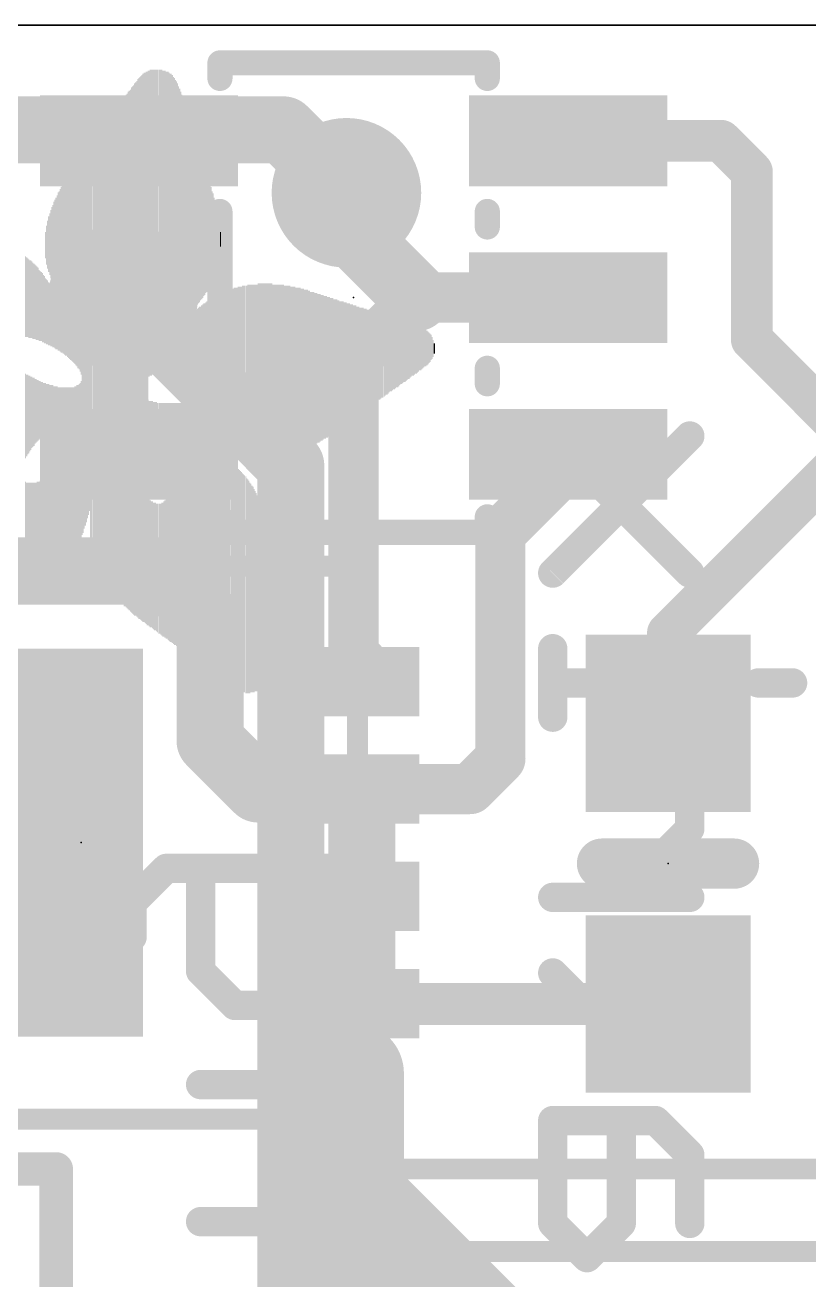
# Model space of a CAD drawing. Extents: x -3.2 to 50.9, y 0 to 22.9.
# Drawn here: x 10.84 to 15.59, y 15.26 to 22.86 of the extents above; entities that cross this region are included whole.
import ezdxf

# ---------------------------------------------------------------- set-up
doc = ezdxf.new("R2010")
doc.units = 0
for name, color, linetype in [('1', 12, 'CONTINUOUS'), ('16', 5, 'CONTINUOUS'), ('18', 110, 'CONTINUOUS'), ('20', 4, 'CONTINUOUS'), ('21', 40, 'CONTINUOUS'), ('22', 6, 'CONTINUOUS'), ('23', 53, 'CONTINUOUS')]:
    doc.layers.add(name, color=color, linetype=linetype)

# ---------------------------------------------------------------- blocks, each defined once
blk = doc.blocks.new('RECT')
blk.add_solid([(-0.5, -0.5), (0.5, -0.5), (-0.5, 0.5), (0.5, 0.5)])
blk = doc.blocks.new('ROUNDV')
at = {"const_width": 0.5}
blk.add_lwpolyline([(0, -0.25, 1), (0, 0.25, 1), (0, -0.25)], format="xyb", dxfattribs=at)

msp = doc.modelspace()

# ---------------------------------------------------------------- linework, layer by layer
at = {"layer": '1'}
for points, const_width in [([(15.052, 22.159), (14.127, 22.159)], 0.254), ([(15.24, 21.971), (15.052, 22.159)], 0.254), ([(12.7834, 21.6336), (12.7834, 21.844)], 0.4064), ([(15.24, 20.955), (15.24, 21.971)], 0.254), ([(13.208, 21.209), (12.7834, 21.6336)], 0.4064), ([(11.43, 20.356), (11.43, 21.209)], 0.3048), ([(13.208, 21.209), (12.827, 20.828)], 0.3048), ([(14.127, 21.209), (13.208, 21.209)], 0.3048), ([(15.875, 20.32), (15.24, 20.955)], 0.254), ([(12.827, 19.05), (12.827, 20.828)], 0.3048), ([(11.527, 20.259), (11.43, 20.356)], 0.3048), ([(14.127, 20.192), (14.127, 20.259)], 0.3048), ([(14.732, 19.177), (15.875, 20.32)], 0.254), ([(13.716, 19.781), (14.127, 20.192)], 0.3048), ([(13.716, 18.415), (13.716, 19.781)], 0.3048), ([(9.0517, 19.5526), (11.6551, 19.5526)], 0.4064), ([(11.6551, 19.5526), (11.9574, 19.2503)], 0.4064), ([(11.9574, 19.2503), (11.9574, 18.5226)], 0.4064), ([(14.732, 18.63), (14.732, 19.177)], 0.254), ([(12.876, 19.001), (12.827, 19.05)], 0.3048), ([(12.876, 18.882), (12.876, 19.001)], 0.3048), ([(12.741, 18.882), (12.876, 18.882)], 0.3048), ([(11.9574, 18.5226), (12.248, 18.232)], 0.4064), ([(13.533, 18.232), (13.716, 18.415)], 0.3048), ([(12.248, 18.232), (12.876, 18.232)], 0.4064), ([(12.876, 18.232), (12.876, 17.582)], 0.4064), ([(12.876, 18.232), (13.533, 18.232)], 0.3048), ([(12.876, 16.932), (12.876, 17.582)], 0.4064), ([(12.827, 16.883), (12.876, 16.932)], 0.4064), ([(12.876, 16.932), (12.999, 16.932)], 0.4064), ([(12.999, 16.932), (13.001, 16.93)], 0.4064), ([(12.827, 16.51), (12.827, 16.883)], 0.4064), ([(13.001, 16.93), (14.732, 16.93)], 0.254), ([(12.827, 15.621), (12.827, 16.51)], 0.6096), ([(12.827, 15.621), (13.97, 14.478)], 0.8128)]:
    msp.add_lwpolyline(points, dxfattribs=dict(at, const_width=const_width))
for points, const_width in [([(14.127, 22.2225, 1), (14.127, 22.0955)], 0.127), ([(15.0969, 22.2039, 1), (15.0071, 22.1141)], 0.127), ([(15.052, 22.0955, 1), (15.052, 22.2225)], 0.127), ([(12.885, 21.844, 1), (12.6818, 21.844)], 0.2032), ([(15.3035, 21.971, 1), (15.1765, 21.971)], 0.127), ([(15.1951, 21.9261, 1), (15.2849, 22.0159)], 0.127), ([(12.8552, 21.7054, 1), (12.7116, 21.5618)], 0.2032), ([(12.6818, 21.6336, 1), (12.885, 21.6336)], 0.2032), ([(13.1362, 21.1372, 1), (13.2798, 21.2808)], 0.2032), ([(11.5062, 21.209, 1), (11.3538, 21.209)], 0.1524), ([(13.208, 21.2852, 1), (13.208, 21.1328)], 0.1524), ([(13.2619, 21.1551, 1), (13.1541, 21.2629)], 0.1524), ([(14.127, 21.1328, 1), (14.127, 21.2852)], 0.1524), ([(15.2849, 20.9999, 1), (15.1951, 20.9101)], 0.127), ([(15.1765, 20.955, 1), (15.3035, 20.955)], 0.127), ([(12.9032, 20.828, 1), (12.7508, 20.828)], 0.1524), ([(12.7731, 20.8819, 1), (12.8809, 20.7741)], 0.1524), ([(11.4839, 20.4099, 1), (11.3761, 20.3021)], 0.1524), ([(11.3538, 20.356, 1), (11.5062, 20.356)], 0.1524), ([(11.4731, 20.2051, 1), (11.5809, 20.3129)], 0.1524), ([(14.2032, 20.259, 1), (14.0508, 20.259)], 0.1524), ([(14.1809, 20.1381, 1), (14.0731, 20.2459)], 0.1524), ([(14.0508, 20.192, 1), (14.2032, 20.192)], 0.1524), ([(13.7922, 19.781, 1), (13.6398, 19.781)], 0.1524), ([(13.6621, 19.8349, 1), (13.7699, 19.7271)], 0.1524), ([(11.727, 19.6244, 1), (11.5833, 19.4808)], 0.2032), ([(11.6551, 19.451, 1), (11.6551, 19.6542)], 0.2032), ([(12.059, 19.2503, 1), (11.8558, 19.2503)], 0.2032), ([(11.8856, 19.1785, 1), (12.0292, 19.3222)], 0.2032), ([(14.7955, 19.177, 1), (14.6685, 19.177)], 0.127), ([(14.6871, 19.2219, 1), (14.7769, 19.1321)], 0.127), ([(12.8809, 19.1039, 1), (12.7731, 18.9961)], 0.1524), ([(12.7508, 19.05, 1), (12.9032, 19.05)], 0.1524), ([(12.9522, 19.001, 1), (12.7998, 19.001)], 0.1524), ([(12.8221, 18.9471, 1), (12.9299, 19.0549)], 0.1524), ([(12.741, 18.9582, 1), (12.741, 18.8058)], 0.1524), ([(12.876, 18.8058, 1), (12.876, 18.9582)], 0.1524), ([(12.7998, 18.882, 1), (12.9522, 18.882)], 0.1524), ([(12.0292, 18.5944, 1), (11.8856, 18.4508)], 0.2032), ([(14.6685, 18.63, 1), (14.7955, 18.63)], 0.127), ([(11.8558, 18.5226, 1), (12.059, 18.5226)], 0.2032), ([(13.7699, 18.3611, 1), (13.6621, 18.4689)], 0.1524), ([(13.6398, 18.415, 1), (13.7922, 18.415)], 0.1524), ([(12.248, 18.3336, 1), (12.248, 18.1304)], 0.2032), ([(12.1762, 18.1602, 1), (12.3198, 18.3038)], 0.2032), ([(12.9776, 18.232, 1), (12.7744, 18.232)], 0.2032), ([(12.876, 18.1304, 1), (12.876, 18.3336)], 0.2032), ([(12.876, 18.3082, 1), (12.876, 18.1558)], 0.1524), ([(13.4791, 18.2859, 1), (13.5869, 18.1781)], 0.1524), ([(13.533, 18.1558, 1), (13.533, 18.3082)], 0.1524), ([(12.9776, 17.582, 1), (12.7744, 17.582)], 0.2032), ([(12.7744, 17.582, 1), (12.9776, 17.582)], 0.2032), ([(12.876, 17.0336, 1), (12.876, 16.8304)], 0.2032), ([(12.9478, 16.8602, 1), (12.8042, 17.0038)], 0.2032), ([(13.0708, 17.0038, 1), (12.9272, 16.8602)], 0.2032), ([(12.999, 16.8304, 1), (12.999, 17.0336)], 0.2032), ([(12.9286, 16.883, 1), (12.7254, 16.883)], 0.2032), ([(12.7552, 16.9548, 1), (12.8988, 16.8112)], 0.2032), ([(12.7744, 16.932, 1), (12.9776, 16.932)], 0.2032), ([(12.9292, 16.8582, 1), (13.0728, 17.0018)], 0.2032), ([(13.001, 16.9935, 1), (13.001, 16.8665)], 0.127), ([(14.732, 16.8665, 1), (14.732, 16.9935)], 0.127), ([(12.9794, 16.51, 1), (12.6746, 16.51)], 0.3048), ([(12.7254, 16.51, 1), (12.9286, 16.51)], 0.2032), ([(12.9707, 15.7647, 1), (12.6833, 15.4773)], 0.4064), ([(12.6746, 15.621, 1), (12.9794, 15.621)], 0.3048)]:
    msp.add_lwpolyline(points, format="xyb", dxfattribs=dict(at, const_width=const_width))
at = {"layer": '16', "const_width": 0.4064}
for points in [[(12.4024, 22.225), (8.128, 22.225)], [(12.7834, 21.844), (12.4024, 22.225)], [(12.446, 20.193), (11.43, 21.209)], [(12.446, 7.366), (12.446, 20.193)]]:
    msp.add_lwpolyline(points, dxfattribs=at)
at = {"layer": '16', "const_width": 0.2032}
for points in [[(12.4742, 22.2968, 1), (12.3306, 22.1532)], [(12.4024, 22.1234, 1), (12.4024, 22.3266)], [(12.7116, 21.7722, 1), (12.8552, 21.9158)], [(11.5018, 21.2808, 1), (11.3582, 21.1372)], [(12.5476, 20.193, 1), (12.3444, 20.193)], [(12.3742, 20.1212, 1), (12.5178, 20.2648)]]:
    msp.add_lwpolyline(points, format="xyb", dxfattribs=at)
at = {"layer": '20'}
for p, q in [((2.54, 22.86), (48.26, 22.86)), ((48.26, 22.86), (2.54, 22.86))]:
    msp.add_line(p, q, dxfattribs=at)
at = {"layer": '21'}
for points, const_width in [([(12.017, 22.631), (13.637, 22.631)], 0.1524), ([(12.017, 22.537), (12.017, 22.631)], 0.1524), ([(13.637, 22.631), (13.637, 22.537)], 0.1524), ([(12.017, 20.687), (12.017, 21.731)], 0.1524), ([(13.637, 21.731), (13.637, 21.637)], 0.1524), ([(13.637, 20.781), (13.637, 20.687)], 0.1524), ([(12.017, 19.787), (12.017, 19.881)], 0.1524), ([(13.637, 19.881), (13.637, 19.787)], 0.1524), ([(13.637, 19.787), (12.017, 19.787)], 0.1524), ([(9.501, 19.582), (12.851, 19.582)], 0.127), ([(12.851, 19.582), (12.851, 16.232)], 0.127), ([(15.132, 17.78), (14.332, 17.78)], 0.3048), ([(12.851, 16.232), (9.501, 16.232)], 0.127), ([(0.125, 15.93), (11.025, 15.93)], 0.2032), ([(11.025, 15.93), (11.025, 14.03)], 0.2032), ([(40.67, 15.93), (12.67, 15.93)], 0.127), ([(12.67, 15.93), (12.67, 6.93)], 0.127), ([(25.42, 15.43), (13.17, 15.43)], 0.127), ([(13.17, 15.43), (13.17, 7.43)], 0.127)]:
    msp.add_lwpolyline(points, dxfattribs=dict(at, const_width=const_width))
for points, const_width in [([(12.017, 22.6691, 1), (12.017, 22.5929)], 0.0762), ([(12.0551, 22.631, 1), (11.9789, 22.631)], 0.0762), ([(13.6751, 22.631, 1), (13.5989, 22.631)], 0.0762), ([(13.637, 22.5929, 1), (13.637, 22.6691)], 0.0762), ([(11.9789, 22.537, 1), (12.0551, 22.537)], 0.0762), ([(13.5989, 22.537, 1), (13.6751, 22.537)], 0.0762), ([(12.0551, 21.731, 1), (11.9789, 21.731)], 0.0762), ([(13.6751, 21.731, 1), (13.5989, 21.731)], 0.0762), ([(13.5989, 21.637, 1), (13.6751, 21.637)], 0.0762), ([(13.6751, 20.781, 1), (13.5989, 20.781)], 0.0762), ([(11.9789, 20.687, 1), (12.0551, 20.687)], 0.0762), ([(13.5989, 20.687, 1), (13.6751, 20.687)], 0.0762), ([(12.0551, 19.881, 1), (11.9789, 19.881)], 0.0762), ([(13.6751, 19.881, 1), (13.5989, 19.881)], 0.0762), ([(12.017, 19.8251, 1), (12.017, 19.7489)], 0.0762), ([(13.637, 19.7489, 1), (13.637, 19.8251)], 0.0762), ([(11.9789, 19.787, 1), (12.0551, 19.787)], 0.0762), ([(13.5989, 19.787, 1), (13.6751, 19.787)], 0.0762), ([(12.8828, 19.582, 1), (12.8193, 19.582)], 0.0635), ([(12.851, 19.5503, 1), (12.851, 19.6137)], 0.0635), ([(14.332, 17.8562, 1), (14.332, 17.7038)], 0.1524), ([(15.132, 17.7038, 1), (15.132, 17.8562)], 0.1524), ([(12.851, 16.2003, 1), (12.851, 16.2637)], 0.0635), ([(12.8193, 16.232, 1), (12.8828, 16.232)], 0.0635), ([(11.0758, 15.93, 1), (10.9742, 15.93)], 0.1016), ([(11.025, 15.8792, 1), (11.025, 15.9808)], 0.1016), ([(12.7018, 15.93, 1), (12.6382, 15.93)], 0.0635), ([(12.67, 15.9618, 1), (12.67, 15.8983)], 0.0635), ([(13.2018, 15.43, 1), (13.1382, 15.43)], 0.0635), ([(13.17, 15.4618, 1), (13.17, 15.3983)], 0.0635)]:
    msp.add_lwpolyline(points, format="xyb", dxfattribs=dict(at, const_width=const_width))
at = {"layer": '22', "const_width": 0.1778}
for points in [[(14.8639, 19.5402), (14.0335, 20.3706)], [(14.0335, 19.5402), (14.8639, 20.3706)], [(14.0335, 18.667), (14.0335, 19.0822)], [(14.8639, 18.8746), (14.0335, 18.8746)], [(14.8639, 18.667), (14.8639, 18.8746)], [(15.4868, 18.8746), (15.2792, 18.8746)], [(14.8639, 17.9908), (14.8639, 18.1984)], [(14.4487, 17.5756), (14.8639, 17.9908)], [(11.4847, 17.5435), (11.6923, 17.7512)], [(11.6923, 17.7512), (12.7303, 17.7512)], [(11.8999, 17.1283), (11.8999, 17.7512)], [(12.7303, 17.7512), (12.7303, 17.1283)], [(14.0335, 17.5756), (14.8639, 17.5756)], [(11.4847, 17.3359), (11.4847, 17.5435)], [(12.1075, 16.9207), (11.8999, 17.1283)], [(12.7303, 17.1283), (12.5227, 16.9207)], [(14.2411, 16.91), (14.0335, 17.1176)], [(14.8639, 16.7024), (14.8639, 17.1176)], [(12.5227, 16.9207), (12.1075, 16.9207)], [(15.0716, 16.91), (14.2411, 16.91)], [(12.5227, 16.4414), (11.8999, 16.4414)], [(12.7303, 16.2338), (12.5227, 16.4414)], [(12.7303, 15.611), (12.7303, 16.2338)], [(14.6563, 16.2231), (14.0335, 16.2231)], [(14.0335, 16.2231), (14.0335, 15.6003)], [(14.4487, 15.6003), (14.4487, 16.2231)], [(14.8639, 16.0155), (14.6563, 16.2231)], [(14.8639, 15.6003), (14.8639, 16.0155)], [(11.8999, 15.611), (12.7303, 15.611)], [(14.0335, 15.6003), (14.2411, 15.3927)], [(14.2411, 15.3927), (14.4487, 15.6003)]]:
    msp.add_lwpolyline(points, dxfattribs=at)
at = {"layer": '22', "const_width": 0.0889}
for points in [[(14.0649, 20.402, 1), (14.0021, 20.3392)], [(14.8954, 20.3392, 1), (14.8325, 20.402)], [(14.0021, 19.5716, 1), (14.0649, 19.5087)], [(14.8325, 19.5087, 1), (14.8954, 19.5716)], [(14.0779, 19.0822, 1), (13.9891, 19.0822)], [(14.0335, 18.9191, 1), (14.0335, 18.8302)], [(14.9084, 18.8746, 1), (14.8195, 18.8746)], [(14.8639, 18.8302, 1), (14.8639, 18.9191)], [(15.2792, 18.9191, 1), (15.2792, 18.8302)], [(15.4868, 18.8302, 1), (15.4868, 18.9191)], [(13.9891, 18.667, 1), (14.0779, 18.667)], [(14.8195, 18.667, 1), (14.9084, 18.667)], [(14.9084, 18.1984, 1), (14.8195, 18.1984)], [(14.8195, 17.9908, 1), (14.9084, 17.9908)], [(14.8954, 17.9594, 1), (14.8325, 18.0222)], [(11.6923, 17.7956, 1), (11.6923, 17.7067)], [(11.7237, 17.7197, 1), (11.6609, 17.7826)], [(11.9444, 17.7512, 1), (11.8555, 17.7512)], [(12.7748, 17.7512, 1), (12.6859, 17.7512)], [(12.7303, 17.7067, 1), (12.7303, 17.7956)], [(14.0335, 17.62, 1), (14.0335, 17.5311)], [(14.4173, 17.607, 1), (14.4801, 17.5441)], [(14.8639, 17.5311, 1), (14.8639, 17.62)], [(11.5291, 17.5435, 1), (11.4402, 17.5435)], [(11.4533, 17.575, 1), (11.5161, 17.5121)], [(11.4402, 17.3359, 1), (11.5291, 17.3359)], [(11.9313, 17.1598, 1), (11.8685, 17.0969)], [(12.7618, 17.0969, 1), (12.6989, 17.1598)], [(14.0649, 17.1491, 1), (14.0021, 17.0862)], [(14.9084, 17.1176, 1), (14.8195, 17.1176)], [(11.8555, 17.1283, 1), (11.9444, 17.1283)], [(12.6859, 17.1283, 1), (12.7748, 17.1283)], [(12.1075, 16.9652, 1), (12.1075, 16.8763)], [(12.0761, 16.8893, 1), (12.1389, 16.9521)], [(12.4913, 16.9521, 1), (12.5542, 16.8893)], [(12.5227, 16.8763, 1), (12.5227, 16.9652)], [(14.2411, 16.9545, 1), (14.2411, 16.8656)], [(14.2097, 16.8786, 1), (14.2725, 16.9415)], [(15.0716, 16.8656, 1), (15.0716, 16.9545)], [(14.8195, 16.7024, 1), (14.9084, 16.7024)], [(11.8999, 16.4859, 1), (11.8999, 16.397)], [(12.5542, 16.4729, 1), (12.4913, 16.41)], [(12.5227, 16.397, 1), (12.5227, 16.4859)], [(12.7748, 16.2338, 1), (12.6859, 16.2338)], [(12.6989, 16.2024, 1), (12.7618, 16.2652)], [(14.0335, 16.2676, 1), (14.0335, 16.1787)], [(14.0779, 16.2231, 1), (13.9891, 16.2231)], [(14.4932, 16.2231, 1), (14.4043, 16.2231)], [(14.6878, 16.2546, 1), (14.6249, 16.1917)], [(14.6563, 16.1787, 1), (14.6563, 16.2676)], [(14.9084, 16.0155, 1), (14.8195, 16.0155)], [(14.8325, 15.9841, 1), (14.8954, 16.047)], [(11.8999, 15.6554, 1), (11.8999, 15.5665)], [(12.7303, 15.5665, 1), (12.7303, 15.6554)], [(14.0649, 15.6317, 1), (14.0021, 15.5689)], [(14.4801, 15.5689, 1), (14.4173, 15.6317)], [(12.6859, 15.611, 1), (12.7748, 15.611)], [(13.9891, 15.6003, 1), (14.0779, 15.6003)], [(14.4043, 15.6003, 1), (14.4932, 15.6003)], [(14.8195, 15.6003, 1), (14.9084, 15.6003)], [(14.2097, 15.4241, 1), (14.2725, 15.3613)], [(14.2097, 15.3613, 1), (14.2725, 15.4241)]]:
    msp.add_lwpolyline(points, format="xyb", dxfattribs=at)
at = {"layer": '23'}
for p in [(12.827, 21.209), (11.176, 17.907), (14.732, 17.78)]:
    msp.add_point(p, dxfattribs=at)

# ---------------------------------------------------------------- block references
at = {"layer": '1'}
for p, xscale, yscale, rotation in [((11.527, 22.159), 0.55, 1.2, 90), ((14.127, 22.159), 0.55, 1.2, 90), ((14.127, 21.209), 0.55, 1.2, 90), ((11.527, 20.259), 0.55, 1.2, 90), ((14.127, 20.259), 0.55, 1.2, 90), ((10.426, 17.907), 2.35, 2.25, 90), ((12.876, 18.882), 0.7, 0.42, 180), ((12.876, 18.232), 0.7, 0.42, 180), ((12.876, 17.582), 0.7, 0.42, 180), ((12.876, 16.932), 0.7, 0.42, 180)]:
    msp.add_blockref('RECT', p, dxfattribs=dict(at, xscale=xscale, yscale=yscale, rotation=rotation))
at = {"layer": '1', "xscale": 1.075, "rotation": 270}
for p in [(14.732, 18.63), (14.732, 16.93)]:
    msp.add_blockref('RECT', p, dxfattribs=at)
at = {"layer": '18', "xscale": 0.9064, "yscale": 0.9064}
for p in [(12.7834, 21.844), (12.7834, 21.844), (11.43, 21.209), (11.43, 21.209)]:
    msp.add_blockref('ROUNDV', p, dxfattribs=at)
at = {"layer": '22', "rotation": 90}
for p, xscale, yscale in [((11.5824, 21.6567), 1.8542, 0.0064), ((11.5888, 21.6567), 1.8542, 0.0063), ((11.5951, 21.663), 1.8542, 0.0064), ((11.6014, 21.663), 1.8542, 0.0063), ((11.6078, 21.6662), 1.8478, 0.0064), ((11.6142, 21.6662), 1.8478, 0.0063), ((11.6205, 21.6694), 1.8415, 0.0064), ((11.6269, 21.6694), 1.8415, 0.0063), ((11.6332, 21.6726), 1.8351, 0.0064), ((11.6395, 21.6726), 1.8351, 0.0063), ((11.6459, 21.6757), 1.8288, 0.0064), ((11.6523, 21.6757), 1.8288, 0.0063), ((11.6586, 21.6789), 1.8224, 0.0064), ((11.665, 21.6789), 1.8224, 0.0063), ((11.6713, 21.6758), 1.8161, 0.0064), ((11.6776, 21.6758), 1.8161, 0.0063), ((11.684, 21.6789), 1.8098, 0.0064), ((11.4999, 21.9012), 1.2129, 0.0063), ((11.5062, 21.8948), 1.2382, 0.0064), ((11.5126, 21.8917), 1.2573, 0.0063), ((11.5189, 21.8853), 1.2954, 0.0064), ((11.5252, 21.8726), 1.3335, 0.0063), ((11.5316, 21.6122), 1.8669, 0.0064), ((11.538, 21.6186), 1.8669, 0.0063), ((11.5443, 21.6281), 1.8606, 0.0064), ((11.5507, 21.6313), 1.8669, 0.0063), ((11.557, 21.6408), 1.8606, 0.0064), ((11.5633, 21.6408), 1.8606, 0.0063), ((11.5697, 21.6471), 1.8605, 0.0064), ((11.5761, 21.6503), 1.8542, 0.0063), ((11.6904, 21.6757), 1.8034, 0.0063), ((11.6967, 21.6789), 1.797, 0.0064), ((11.7031, 21.6789), 1.797, 0.0063), ((11.7094, 21.6758), 1.7907, 0.0064), ((11.7157, 21.6726), 1.7843, 0.0063), ((11.7221, 21.6726), 1.7843, 0.0064), ((11.7285, 21.6726), 1.7717, 0.0063), ((11.7348, 21.6662), 1.759, 0.0064), ((11.7412, 21.663), 1.7526, 0.0063), ((11.7475, 21.6567), 1.7399, 0.0064), ((11.7538, 21.6567), 1.7272, 0.0063), ((11.7602, 21.6503), 1.7145, 0.0064), ((11.449, 21.8853), 1.1049, 0.0063), ((11.4554, 21.8885), 1.1113, 0.0064), ((11.4618, 21.8917), 1.1303, 0.0063), ((11.4681, 21.8948), 1.1366, 0.0064), ((11.4745, 21.8948), 1.1494, 0.0063), ((11.4808, 21.898), 1.1684, 0.0064), ((11.4871, 21.898), 1.1811, 0.0063), ((11.4935, 21.898), 1.1938, 0.0064), ((11.7666, 21.6408), 1.6954, 0.0063), ((11.7729, 21.6345), 1.6827, 0.0064), ((11.7793, 21.625), 1.6637, 0.0063), ((11.7856, 21.6154), 1.6446, 0.0064), ((11.3919, 21.8282), 1.0541, 0.0064), ((11.3983, 21.8377), 1.0605, 0.0063), ((11.4046, 21.844), 1.0604, 0.0064), ((11.4109, 21.8504), 1.0731, 0.0063), ((11.4173, 21.8567), 1.0732, 0.0064), ((11.4237, 21.8631), 1.0731, 0.0063), ((11.43, 21.8694), 1.0858, 0.0064), ((11.4364, 21.8726), 1.0922, 0.0063), ((11.4427, 21.8789), 1.0922, 0.0064), ((11.7919, 21.6027), 1.6192, 0.0063), ((11.7983, 21.5995), 1.6002, 0.0064), ((11.8047, 21.5868), 1.5748, 0.0063), ((11.811, 21.5773), 1.5558, 0.0064), ((11.3347, 21.7393), 1.0795, 0.0063), ((11.3411, 21.7519), 1.0668, 0.0064), ((11.3475, 21.7614), 1.0605, 0.0063), ((11.3538, 21.7742), 1.0605, 0.0064), ((11.3602, 21.7837), 1.0541, 0.0063), ((11.3665, 21.7932), 1.0604, 0.0064), ((11.3728, 21.8027), 1.0541, 0.0063), ((11.3792, 21.8123), 1.0605, 0.0064), ((11.3856, 21.8218), 1.0541, 0.0063), ((11.8174, 21.5678), 1.5367, 0.0063), ((11.8237, 21.5583), 1.5177, 0.0064), ((11.83, 21.5456), 1.4923, 0.0063), ((11.8364, 21.5392), 1.4796, 0.0064), ((11.284, 20.8788), 2.6606, 0.0063), ((11.2903, 20.8788), 2.6734, 0.0064), ((11.2967, 21.6281), 1.2002, 0.0063), ((11.303, 21.6567), 1.1557, 0.0064), ((11.3094, 21.6789), 1.124, 0.0063), ((11.3157, 21.6948), 1.1176, 0.0064), ((11.3221, 21.7107), 1.0985, 0.0063), ((11.3284, 21.7233), 1.0859, 0.0064), ((11.8428, 21.6884), 1.143, 0.0063), ((11.8491, 21.6821), 1.1049, 0.0064), ((11.8555, 21.6789), 1.0858, 0.0063), ((11.2268, 21.0217), 2.2098, 0.0064), ((11.2332, 20.9265), 2.4257, 0.0063), ((11.2395, 20.9106), 2.4701, 0.0064), ((11.2459, 20.9011), 2.5019, 0.0063), ((11.2522, 20.8979), 2.5337, 0.0064), ((11.2586, 20.8915), 2.559, 0.0063), ((11.2649, 20.8851), 2.5845, 0.0064), ((11.2713, 20.8851), 2.6099, 0.0063), ((11.2776, 20.8819), 2.6289, 0.0064), ((11.8618, 21.6694), 1.0541, 0.0064), ((11.8681, 21.6631), 1.0287, 0.0063), ((11.8745, 21.6599), 0.9969, 0.0064), ((11.8809, 21.6535), 0.9716, 0.0063), ((11.1697, 21.4059), 1.2891, 0.0063), ((11.176, 21.3995), 1.3144, 0.0064), ((11.1824, 21.2789), 1.5685, 0.0063), ((11.1887, 21.2852), 1.5812, 0.0064), ((11.1951, 21.2852), 1.5938, 0.0063), ((11.2014, 21.2916), 1.6065, 0.0064), ((11.2078, 21.2916), 1.6193, 0.0063), ((11.2141, 21.2948), 1.6383, 0.0064), ((11.2205, 21.2916), 1.6573, 0.0063), ((11.8872, 21.644), 0.9398, 0.0064), ((11.8936, 21.6408), 0.9208, 0.0063), ((11.8999, 21.6345), 0.8827, 0.0064), ((11.9063, 21.6281), 0.8572, 0.0063), ((11.1189, 21.4027), 1.1557, 0.0063), ((11.1252, 21.4027), 1.1684, 0.0064), ((11.1316, 21.4059), 1.1875, 0.0063), ((11.1379, 21.4059), 1.2001, 0.0064), ((11.1443, 21.4059), 1.2129, 0.0063), ((11.1506, 21.4091), 1.2319, 0.0064), ((11.157, 21.4059), 1.2509, 0.0063), ((11.1633, 21.4059), 1.2637, 0.0064), ((11.9126, 21.6218), 0.8319, 0.0064), ((11.919, 21.6186), 0.8001, 0.0063), ((11.9253, 21.6122), 0.7747, 0.0064), ((11.9317, 21.6059), 0.7366, 0.0063), ((11.0681, 21.3868), 1.035, 0.0063), ((11.0744, 21.3868), 1.0478, 0.0064), ((11.0808, 21.39), 1.0668, 0.0063), ((11.0871, 21.3932), 1.0731, 0.0064), ((11.0935, 21.3963), 1.0922, 0.0063), ((11.0998, 21.3964), 1.1049, 0.0064), ((11.1062, 21.3995), 1.124, 0.0063), ((11.1125, 21.3995), 1.1366, 0.0064), ((11.938, 21.6027), 0.7176, 0.0064), ((11.9444, 21.5964), 0.6795, 0.0063), ((11.9507, 21.5932), 0.6477, 0.0064), ((11.9571, 21.59), 0.616, 0.0063), ((11.03, 21.3614), 0.9334, 0.0063), ((11.0363, 21.3678), 0.9589, 0.0064), ((11.0427, 21.3709), 0.9652, 0.0063), ((11.049, 21.3741), 0.9842, 0.0064), ((11.0554, 21.3773), 1.0033, 0.0063), ((11.0617, 21.3836), 1.016, 0.0064), ((11.9634, 21.5837), 0.5905, 0.0064), ((11.9698, 21.5805), 0.5461, 0.0063), ((11.9761, 21.5805), 0.5207, 0.0064), ((10.9982, 21.5328), 0.4509, 0.0064), ((11.0046, 21.5297), 0.4826, 0.0063), ((11.0109, 21.5328), 0.5143, 0.0064), ((11.0173, 21.5328), 0.5397, 0.0063), ((11.0236, 21.3551), 0.9207, 0.0064), ((11.9825, 21.5773), 0.4762, 0.0063), ((11.9888, 21.5741), 0.4445, 0.0064), ((11.9952, 21.5741), 0.4064, 0.0063), ((12.0015, 21.5709), 0.3493, 0.0064), ((10.9728, 21.5297), 0.2921, 0.0064), ((10.9792, 21.5328), 0.3365, 0.0063), ((10.9855, 21.5328), 0.3747, 0.0064), ((10.9919, 21.5328), 0.4127, 0.0063), ((12.0079, 21.5678), 0.2921, 0.0063), ((12.0142, 21.5646), 0.2096, 0.0064), ((10.9601, 21.5265), 0.1588, 0.0064), ((10.9665, 21.5265), 0.235, 0.0063), ((12.0206, 21.5615), 0.0889, 0.0063), ((10.8395, 21.2154), 0.4889, 0.0063), ((10.8458, 21.2122), 0.4826, 0.0064), ((10.8521, 21.209), 0.4762, 0.0063), ((10.8585, 21.2027), 0.4763, 0.0064), ((10.8649, 21.1995), 0.4699, 0.0063), ((10.8712, 21.1995), 0.4699, 0.0064), ((10.8776, 21.1963), 0.4636, 0.0063), ((10.8839, 21.1899), 0.4635, 0.0064), ((10.8902, 21.1868), 0.4572, 0.0063), ((10.8966, 21.1836), 0.4508, 0.0064), ((10.903, 21.1773), 0.4509, 0.0063), ((10.9093, 21.1741), 0.4445, 0.0064), ((10.9157, 21.1709), 0.4382, 0.0063), ((10.922, 21.1614), 0.4318, 0.0064), ((10.9284, 21.1582), 0.4254, 0.0063), ((10.9347, 21.155), 0.4191, 0.0064), ((10.9411, 21.1486), 0.4191, 0.0063), ((10.9474, 21.1423), 0.4064, 0.0064), ((10.9538, 21.136), 0.4064, 0.0063), ((10.9601, 21.1297), 0.3937, 0.0064), ((10.9665, 21.1233), 0.3937, 0.0063), ((10.9728, 21.1201), 0.3874, 0.0064), ((10.9792, 21.1106), 0.381, 0.0063), ((10.9855, 21.1074), 0.3746, 0.0064), ((12.1857, 20.7582), 1.0605, 0.0063), ((12.192, 20.7582), 1.0605, 0.0064), ((12.1984, 20.7582), 1.0605, 0.0063), ((12.2047, 20.7582), 1.0605, 0.0064), ((12.2111, 20.7582), 1.0605, 0.0063), ((12.2174, 20.7582), 1.0605, 0.0064), ((12.2238, 20.7582), 1.0605, 0.0063), ((12.2301, 20.7582), 1.0605, 0.0064), ((12.2365, 20.7582), 1.0605, 0.0063), ((12.2428, 20.7582), 1.0605, 0.0064), ((12.2492, 20.7613), 1.0668, 0.0063), ((12.2555, 20.7613), 1.0668, 0.0064), ((12.2619, 20.7613), 1.0668, 0.0063), ((12.2682, 20.7613), 1.0668, 0.0064), ((12.2746, 20.7613), 1.0668, 0.0063), ((12.2809, 20.7613), 1.0668, 0.0064), ((12.2873, 20.7613), 1.0668, 0.0063), ((12.2936, 20.7613), 1.0668, 0.0064), ((12.3, 20.7613), 1.0668, 0.0063), ((12.3063, 20.7613), 1.0668, 0.0064), ((12.3127, 20.7613), 1.0668, 0.0063), ((12.319, 20.7613), 1.0668, 0.0064), ((12.3254, 20.7613), 1.0668, 0.0063), ((12.3317, 20.7613), 1.0668, 0.0064), ((12.3381, 20.7614), 1.0541, 0.0063), ((12.3444, 20.7614), 1.0541, 0.0064), ((12.3508, 20.7614), 1.0541, 0.0063), ((12.3571, 20.7614), 1.0541, 0.0064), ((12.3635, 20.7614), 1.0541, 0.0063), ((12.3698, 20.7645), 1.0478, 0.0064), ((12.3762, 20.7645), 1.0478, 0.0063), ((12.3825, 20.7645), 1.0478, 0.0064), ((12.3889, 20.7645), 1.0478, 0.0063), ((12.3952, 20.7645), 1.0478, 0.0064), ((12.4016, 20.7677), 1.0414, 0.0063), ((10.9919, 21.0979), 0.3683, 0.0063), ((10.9982, 21.0947), 0.362, 0.0064), ((11.0046, 21.0852), 0.3556, 0.0063), ((11.0109, 21.0789), 0.3429, 0.0064), ((11.0173, 21.0724), 0.3429, 0.0063), ((11.9761, 20.9994), 0.4255, 0.0064), ((11.9825, 21.0026), 0.4318, 0.0063), ((11.9888, 21.0026), 0.4318, 0.0064), ((11.9952, 21.0027), 0.4445, 0.0063), ((12.0015, 21.0027), 0.4445, 0.0064), ((12.0079, 21.0058), 0.4508, 0.0063), ((12.0142, 21.0026), 0.4572, 0.0064), ((12.0206, 21.0027), 0.4699, 0.0063), ((12.0269, 21.0027), 0.4699, 0.0064), ((12.0333, 21.0026), 0.4826, 0.0063), ((12.0396, 20.9994), 0.4889, 0.0064), ((12.046, 20.9962), 0.4953, 0.0063), ((12.0523, 20.9963), 0.508, 0.0064), ((12.0587, 20.755), 0.9906, 0.0063), ((12.065, 20.7582), 0.9969, 0.0064), ((12.0714, 20.7582), 0.9969, 0.0063), ((12.0777, 20.755), 1.0033, 0.0064), ((12.0841, 20.7582), 1.0097, 0.0063), ((12.0904, 20.7582), 1.0097, 0.0064), ((12.0968, 20.755), 1.016, 0.0063), ((12.1031, 20.7582), 1.0223, 0.0064), ((12.1095, 20.7582), 1.0223, 0.0063), ((12.1158, 20.7582), 1.0223, 0.0064), ((12.1222, 20.755), 1.0287, 0.0063), ((12.1285, 20.7582), 1.0351, 0.0064), ((12.1349, 20.7582), 1.0351, 0.0063), ((12.1412, 20.7582), 1.0351, 0.0064), ((12.1476, 20.755), 1.0414, 0.0063), ((12.1539, 20.7582), 1.0477, 0.0064), ((12.1603, 20.7582), 1.0477, 0.0063), ((12.1666, 20.7582), 1.0477, 0.0064), ((12.173, 20.7582), 1.0477, 0.0063), ((12.1793, 20.755), 1.0541, 0.0064), ((12.4079, 20.7645), 1.035, 0.0064), ((12.4143, 20.7645), 1.035, 0.0063), ((12.4206, 20.7645), 1.035, 0.0064), ((12.4269, 20.7676), 1.0287, 0.0063), ((12.4333, 20.7676), 1.0287, 0.0064), ((12.4397, 20.7676), 1.0287, 0.0063), ((12.446, 20.7677), 1.016, 0.0064), ((12.4524, 20.7677), 1.016, 0.0063), ((12.4587, 20.7677), 1.016, 0.0064), ((12.465, 20.7708), 1.0097, 0.0063), ((12.4714, 20.7708), 1.0097, 0.0064), ((12.4778, 20.7676), 1.0033, 0.0063), ((12.4841, 20.7708), 0.9969, 0.0064), ((12.4905, 20.7708), 0.9969, 0.0063), ((12.4968, 20.7708), 0.9969, 0.0064), ((12.5031, 20.774), 0.9906, 0.0063), ((12.5095, 20.7708), 0.9843, 0.0064), ((12.5159, 20.7741), 0.9779, 0.0063), ((12.5222, 20.7741), 0.9779, 0.0064), ((12.5286, 20.7708), 0.9715, 0.0063), ((12.5349, 20.774), 0.9652, 0.0064), ((12.5412, 20.774), 0.9652, 0.0063), ((12.5476, 20.7772), 0.9588, 0.0064), ((12.554, 20.7741), 0.9525, 0.0063), ((12.5603, 20.7772), 0.9462, 0.0064), ((12.5667, 20.774), 0.9398, 0.0063), ((12.573, 20.7772), 0.9334, 0.0064), ((12.5793, 20.7772), 0.9334, 0.0063), ((12.5857, 20.7804), 0.9271, 0.0064), ((12.5921, 20.7772), 0.9208, 0.0063), ((12.5984, 20.7804), 0.9144, 0.0064), ((12.6048, 20.7804), 0.9144, 0.0063), ((12.6111, 20.7804), 0.9017, 0.0064), ((12.6174, 20.7804), 0.9017, 0.0063), ((12.6238, 20.7836), 0.8953, 0.0064), ((12.6302, 20.7836), 0.8827, 0.0063), ((12.6365, 20.7836), 0.8827, 0.0064), ((12.6429, 20.7868), 0.8763, 0.0063), ((12.6492, 20.7867), 0.8636, 0.0064), ((12.6555, 20.7867), 0.8636, 0.0063), ((12.6619, 20.7899), 0.8572, 0.0064), ((12.6683, 20.7868), 0.8509, 0.0063), ((12.6746, 20.7899), 0.8446, 0.0064), ((12.681, 20.7931), 0.8382, 0.0063), ((11.8745, 20.9677), 0.3366, 0.0064), ((11.8809, 20.9709), 0.3429, 0.0063), ((11.8872, 20.9741), 0.3493, 0.0064), ((11.8936, 20.9772), 0.3556, 0.0063), ((11.8999, 20.9772), 0.3556, 0.0064), ((11.9063, 20.9804), 0.362, 0.0063), ((11.9126, 20.9836), 0.3683, 0.0064), ((11.919, 20.9868), 0.3747, 0.0063), ((11.9253, 20.9868), 0.3747, 0.0064), ((11.9317, 20.9899), 0.381, 0.0063), ((11.938, 20.9931), 0.3874, 0.0064), ((11.9444, 20.9931), 0.4, 0.0063), ((11.9507, 20.9931), 0.4, 0.0064), ((11.9571, 20.9963), 0.4064, 0.0063), ((11.9634, 20.9994), 0.4127, 0.0064), ((11.9698, 20.9994), 0.4127, 0.0063), ((12.6873, 20.7899), 0.8318, 0.0064), ((12.6936, 20.7931), 0.8255, 0.0063), ((12.7, 20.7963), 0.8191, 0.0064), ((12.7064, 20.7963), 0.8065, 0.0063), ((12.7127, 20.7963), 0.8065, 0.0064), ((12.7191, 20.7995), 0.8001, 0.0063), ((12.7254, 20.8026), 0.7938, 0.0064), ((12.7317, 20.8026), 0.781, 0.0063), ((12.7381, 20.8026), 0.781, 0.0064), ((12.7445, 20.8026), 0.7684, 0.0063), ((12.7508, 20.8058), 0.762, 0.0064), ((12.7572, 20.8058), 0.762, 0.0063), ((12.7635, 20.8089), 0.7557, 0.0064), ((12.7698, 20.8089), 0.7429, 0.0063), ((12.7762, 20.8121), 0.7366, 0.0064), ((12.7826, 20.8121), 0.7366, 0.0063), ((12.7889, 20.8122), 0.7239, 0.0064), ((12.7953, 20.8153), 0.7176, 0.0063), ((12.8016, 20.8185), 0.7112, 0.0064), ((12.8079, 20.8153), 0.7048, 0.0063), ((12.8143, 20.8185), 0.6985, 0.0064), ((12.8207, 20.8217), 0.6921, 0.0063), ((12.827, 20.8185), 0.6858, 0.0064), ((12.8334, 20.8217), 0.6795, 0.0063), ((12.8397, 20.8249), 0.6731, 0.0064), ((12.846, 20.8217), 0.6667, 0.0063), ((12.8524, 20.8248), 0.6604, 0.0064), ((12.8588, 20.828), 0.654, 0.0063), ((12.8651, 20.828), 0.6414, 0.0064), ((12.8715, 20.828), 0.6414, 0.0063), ((12.8778, 20.8312), 0.635, 0.0064), ((12.8841, 20.8344), 0.6287, 0.0063), ((12.8905, 20.8312), 0.6223, 0.0064), ((12.8969, 20.8344), 0.6159, 0.0063), ((12.9032, 20.8375), 0.6096, 0.0064), ((12.9096, 20.8376), 0.5969, 0.0063), ((12.9159, 20.8376), 0.5969, 0.0064), ((12.9223, 20.8407), 0.5906, 0.0063), ((11.5252, 20.8661), 0.4254, 0.0063), ((11.8428, 20.955), 0.3112, 0.0063), ((11.8491, 20.9581), 0.3175, 0.0064), ((11.8555, 20.9613), 0.3239, 0.0063), ((11.8618, 20.9645), 0.3302, 0.0064), ((11.8681, 20.9645), 0.3302, 0.0063), ((12.9286, 20.8407), 0.5778, 0.0064), ((12.935, 20.8438), 0.5715, 0.0063), ((12.9413, 20.8438), 0.5715, 0.0064), ((12.9477, 20.8439), 0.5588, 0.0063), ((12.954, 20.847), 0.5525, 0.0064), ((12.9604, 20.847), 0.5525, 0.0063), ((12.9667, 20.847), 0.5397, 0.0064), ((12.9731, 20.8502), 0.5334, 0.0063), ((12.9794, 20.8534), 0.527, 0.0064), ((12.9858, 20.8503), 0.5207, 0.0063), ((12.9921, 20.8534), 0.5144, 0.0064), ((12.9985, 20.8566), 0.508, 0.0063), ((13.0048, 20.8534), 0.5016, 0.0064), ((13.0112, 20.8566), 0.4953, 0.0063), ((13.0175, 20.8598), 0.4889, 0.0064), ((13.0239, 20.8598), 0.4763, 0.0063), ((13.0302, 20.8598), 0.4763, 0.0064), ((13.0366, 20.863), 0.4699, 0.0063), ((13.0429, 20.8629), 0.4572, 0.0064), ((13.0493, 20.8661), 0.4508, 0.0063), ((13.0556, 20.8661), 0.4508, 0.0064), ((13.062, 20.8693), 0.4445, 0.0063), ((13.0683, 20.8693), 0.4318, 0.0064), ((13.0747, 20.8693), 0.4318, 0.0063), ((13.081, 20.8693), 0.4191, 0.0064), ((13.0874, 20.8725), 0.4127, 0.0063), ((13.0937, 20.8725), 0.4127, 0.0064), ((13.1001, 20.8756), 0.4064, 0.0063), ((13.1064, 20.8757), 0.3937, 0.0064), ((13.1128, 20.8788), 0.3874, 0.0063), ((13.1191, 20.8788), 0.3874, 0.0064), ((13.1255, 20.8788), 0.3746, 0.0063), ((13.1318, 20.8819), 0.3683, 0.0064), ((13.1382, 20.8819), 0.3683, 0.0063), ((13.1445, 20.882), 0.3556, 0.0064), ((13.1509, 20.8851), 0.3493, 0.0063), ((13.1572, 20.8884), 0.3429, 0.0064), ((11.5126, 20.7137), 0.5778, 0.0063), ((11.5189, 20.7264), 0.616, 0.0064), ((13.1636, 20.8851), 0.3365, 0.0063), ((13.1699, 20.8883), 0.3302, 0.0064), ((13.1763, 20.8915), 0.3238, 0.0063), ((13.1826, 20.8915), 0.3112, 0.0064), ((13.189, 20.8915), 0.3112, 0.0063), ((13.1953, 20.8947), 0.3048, 0.0064), ((13.2017, 20.8947), 0.2921, 0.0063), ((13.208, 20.8947), 0.2921, 0.0064), ((13.2144, 20.8979), 0.2857, 0.0063), ((13.2207, 20.8979), 0.2731, 0.0064), ((13.2271, 20.9011), 0.2667, 0.0063), ((13.2334, 20.8979), 0.2603, 0.0064), ((13.2398, 20.901), 0.254, 0.0063), ((13.2461, 20.9011), 0.2413, 0.0064), ((13.2525, 20.9042), 0.235, 0.0063), ((13.2588, 20.9042), 0.2222, 0.0064), ((13.2652, 20.9042), 0.2222, 0.0063), ((13.2715, 20.9042), 0.2096, 0.0064), ((13.2779, 20.9042), 0.1968, 0.0063), ((13.2842, 20.9042), 0.1842, 0.0064), ((13.2906, 20.9042), 0.1714, 0.0063), ((13.2969, 20.9074), 0.1524, 0.0064), ((11.2967, 20.2343), 1.4224, 0.0063), ((11.4808, 20.6756), 0.4636, 0.0064), ((11.4871, 20.682), 0.4763, 0.0063), ((11.4935, 20.6883), 0.5016, 0.0064), ((11.4999, 20.6946), 0.5143, 0.0063), ((11.5062, 20.7042), 0.5461, 0.0064), ((13.3033, 20.9042), 0.1334, 0.0063), ((13.3096, 20.901), 0.1016, 0.0064), ((13.316, 20.9011), 0.0635, 0.0063), ((11.303, 20.2089), 1.3843, 0.0064), ((11.3094, 20.1867), 1.3653, 0.0063), ((11.3157, 20.174), 1.3653, 0.0064), ((11.3221, 20.1613), 1.3525, 0.0063), ((11.3284, 20.1517), 1.3589, 0.0064), ((11.4364, 20.6407), 0.381, 0.0063), ((11.4427, 20.6439), 0.3873, 0.0064), ((11.449, 20.6502), 0.4, 0.0063), ((11.4554, 20.6534), 0.4064, 0.0064), ((11.4618, 20.6598), 0.4191, 0.0063), ((11.4681, 20.6661), 0.4318, 0.0064), ((11.4745, 20.6693), 0.4381, 0.0063), ((11.3347, 20.1422), 1.3526, 0.0063), ((11.3411, 20.1327), 1.3589, 0.0064), ((11.3475, 20.1264), 1.3589, 0.0063), ((11.3538, 20.12), 1.3716, 0.0064), ((11.3602, 20.1136), 1.3716, 0.0063), ((11.3665, 20.1105), 1.3779, 0.0064), ((11.3728, 20.1073), 1.3843, 0.0063), ((11.3792, 20.1009), 1.397, 0.0064), ((11.3856, 20.0978), 1.4033, 0.0063), ((11.3919, 20.5962), 0.4064, 0.0064), ((11.3983, 20.609), 0.3937, 0.0063), ((11.4046, 20.6184), 0.3747, 0.0064), ((11.4109, 20.6248), 0.3746, 0.0063), ((11.4173, 20.628), 0.3683, 0.0064), ((11.4237, 20.6312), 0.3747, 0.0063), ((11.43, 20.6375), 0.3746, 0.0064), ((10.8395, 20.4915), 0.5143, 0.0063), ((10.8458, 20.4947), 0.4953, 0.0064), ((10.8521, 20.501), 0.4826, 0.0063), ((10.8585, 20.5009), 0.4699, 0.0064), ((10.8649, 20.5073), 0.4572, 0.0063), ((10.8712, 20.5074), 0.4445, 0.0064), ((10.8776, 20.5137), 0.4318, 0.0063), ((10.8839, 20.5137), 0.4191, 0.0064), ((10.8902, 20.5169), 0.4127, 0.0063), ((10.8966, 20.5201), 0.3937, 0.0064), ((10.903, 20.5232), 0.3874, 0.0063), ((10.9093, 20.5232), 0.3746, 0.0064), ((10.9157, 20.5264), 0.3683, 0.0063), ((10.922, 20.5264), 0.3556, 0.0064), ((10.9284, 20.5296), 0.3493, 0.0063), ((10.9347, 20.5327), 0.3302, 0.0064), ((10.9411, 20.5327), 0.3302, 0.0063), ((10.9474, 20.5359), 0.3112, 0.0064), ((10.9538, 20.5359), 0.3112, 0.0063), ((10.9601, 20.5391), 0.3048, 0.0064), ((10.9665, 20.539), 0.2921, 0.0063), ((10.9728, 20.5422), 0.2857, 0.0064), ((10.9792, 20.5454), 0.2794, 0.0063), ((10.9855, 20.5455), 0.2667, 0.0064), ((10.9919, 20.5486), 0.2604, 0.0063), ((10.9982, 20.5486), 0.2604, 0.0064), ((11.0046, 20.5518), 0.254, 0.0063), ((11.1506, 20.5867), 0.1842, 0.0064), ((11.157, 20.5867), 0.1842, 0.0063), ((11.1633, 20.5931), 0.1841, 0.0064), ((11.1697, 20.5931), 0.1969, 0.0063), ((11.176, 20.5994), 0.2096, 0.0064), ((12.0396, 20.4756), 0.4064, 0.0064), ((12.046, 20.4756), 0.4191, 0.0063), ((12.0523, 20.4819), 0.4318, 0.0064), ((11.0109, 20.5518), 0.2413, 0.0064), ((11.0173, 20.555), 0.2349, 0.0063), ((11.0236, 20.555), 0.2349, 0.0064), ((11.03, 20.5581), 0.2286, 0.0063), ((11.0363, 20.5582), 0.2159, 0.0064), ((11.0427, 20.5582), 0.2159, 0.0063), ((11.049, 20.5613), 0.2096, 0.0064), ((11.0554, 20.5645), 0.2032, 0.0063), ((11.0617, 20.5645), 0.2032, 0.0064), ((11.0681, 20.5677), 0.1969, 0.0063), ((11.0744, 20.5677), 0.1969, 0.0064), ((11.0808, 20.5709), 0.1905, 0.0063), ((11.0871, 20.5709), 0.1905, 0.0064), ((11.0935, 20.574), 0.1842, 0.0063), ((11.0998, 20.574), 0.1842, 0.0064), ((11.1062, 20.5772), 0.1778, 0.0063), ((11.1125, 20.5772), 0.1778, 0.0064), ((11.1189, 20.5772), 0.1778, 0.0063), ((11.1252, 20.5772), 0.1778, 0.0064), ((11.1316, 20.5803), 0.1715, 0.0063), ((11.1379, 20.5835), 0.1778, 0.0064), ((11.1443, 20.5835), 0.1778, 0.0063), ((11.5252, 20.5327), 0.2286, 0.0063), ((11.5316, 20.5201), 0.2159, 0.0064), ((11.538, 20.5105), 0.2096, 0.0063), ((11.5443, 20.5041), 0.2095, 0.0064), ((11.5507, 20.4978), 0.2096, 0.0063), ((11.557, 20.4947), 0.2159, 0.0064), ((11.9126, 19.7898), 1.6256, 0.0064), ((11.919, 19.7898), 1.6256, 0.0063), ((11.9253, 19.7898), 1.6383, 0.0064), ((11.9317, 19.7866), 1.6446, 0.0063), ((11.938, 19.7866), 1.6446, 0.0064), ((11.9444, 19.7866), 1.6574, 0.0063), ((11.9507, 19.7835), 1.6637, 0.0064), ((11.9571, 19.7834), 1.6764, 0.0063), ((11.9634, 19.7834), 1.6764, 0.0064), ((11.9698, 20.4629), 0.3302, 0.0063), ((11.9761, 20.4597), 0.3366, 0.0064), ((11.9825, 20.4628), 0.3429, 0.0063), ((11.9888, 20.4597), 0.3492, 0.0064), ((11.9952, 20.4629), 0.3556, 0.0063), ((12.0015, 20.4661), 0.3619, 0.0064), ((12.0079, 20.4628), 0.3683, 0.0063), ((12.0142, 20.4661), 0.3747, 0.0064), ((12.0206, 20.4692), 0.381, 0.0063), ((12.0269, 20.4693), 0.3937, 0.0064), ((12.0333, 20.4724), 0.4, 0.0063), ((11.5633, 20.4883), 0.2159, 0.0063), ((11.5697, 20.4851), 0.2222, 0.0064), ((11.5761, 20.4788), 0.2223, 0.0063), ((11.5824, 20.4724), 0.235, 0.0064), ((11.5888, 20.4661), 0.2349, 0.0063), ((11.5951, 20.4628), 0.2413, 0.0064), ((11.6014, 20.4565), 0.254, 0.0063), ((11.6078, 20.4534), 0.2603, 0.0064), ((11.6142, 20.4439), 0.2667, 0.0063), ((11.6205, 20.4407), 0.2731, 0.0064), ((11.6269, 20.4343), 0.2858, 0.0063), ((11.6332, 20.428), 0.2985, 0.0064), ((11.6395, 20.4184), 0.3048, 0.0063), ((11.6459, 20.4121), 0.3175, 0.0064), ((11.6523, 20.4089), 0.3238, 0.0063), ((11.6586, 20.3994), 0.3429, 0.0064), ((11.665, 20.393), 0.3556, 0.0063), ((11.6713, 20.3835), 0.3746, 0.0064), ((11.6776, 20.3772), 0.3873, 0.0063), ((11.684, 20.3676), 0.4064, 0.0064), ((11.6904, 20.3581), 0.4254, 0.0063), ((11.6967, 20.3422), 0.4572, 0.0064), ((11.7031, 20.32), 0.5016, 0.0063), ((11.7094, 19.8501), 1.4414, 0.0064), ((11.7157, 19.8469), 1.4478, 0.0063), ((11.7221, 19.8469), 1.4478, 0.0064), ((11.7285, 19.8438), 1.4541, 0.0063), ((11.7348, 19.8406), 1.4605, 0.0064), ((11.7412, 19.8374), 1.4668, 0.0063), ((11.7475, 19.8374), 1.4668, 0.0064), ((11.7538, 19.8342), 1.4732, 0.0063), ((11.7602, 19.8311), 1.4795, 0.0064), ((11.7666, 19.8279), 1.4859, 0.0063), ((11.7729, 19.8279), 1.4859, 0.0064), ((11.7793, 19.8247), 1.4922, 0.0063), ((11.7856, 19.8215), 1.4986, 0.0064), ((11.7919, 19.8215), 1.4986, 0.0063), ((11.7983, 19.8216), 1.5113, 0.0064), ((11.8047, 19.8184), 1.5177, 0.0063), ((11.811, 19.8152), 1.524, 0.0064), ((11.8174, 19.8152), 1.524, 0.0063), ((11.8237, 19.812), 1.5304, 0.0064), ((11.83, 19.8088), 1.5367, 0.0063), ((11.8364, 19.8088), 1.5494, 0.0064), ((11.8428, 19.8088), 1.5494, 0.0063), ((11.8491, 19.8056), 1.5557, 0.0064), ((11.8555, 19.8025), 1.5621, 0.0063), ((11.8618, 19.7993), 1.5684, 0.0064), ((11.8681, 19.8025), 1.5748, 0.0063), ((11.8745, 19.7993), 1.5812, 0.0064), ((11.8809, 19.7962), 1.5875, 0.0063), ((11.8872, 19.7961), 1.6002, 0.0064), ((11.8936, 19.7961), 1.6002, 0.0063), ((11.8999, 19.793), 1.6065, 0.0064), ((11.9063, 19.7898), 1.6129, 0.0063), ((11.2141, 20.1295), 0.5144, 0.0064), ((11.2205, 20.1517), 0.5207, 0.0063), ((11.1697, 20.0216), 0.5651, 0.0063), ((11.176, 20.0311), 0.5588, 0.0064), ((11.1824, 20.047), 0.5525, 0.0063), ((11.1887, 20.0597), 0.5525, 0.0064), ((11.1951, 20.0755), 0.5334, 0.0063), ((11.2014, 20.0946), 0.5334, 0.0064), ((11.2078, 20.1073), 0.5207, 0.0063), ((11.3919, 19.8596), 0.9398, 0.0064), ((11.3983, 19.8406), 0.9144, 0.0063), ((11.1062, 19.9327), 0.5905, 0.0063), ((11.1125, 19.9358), 0.5842, 0.0064), ((11.1189, 19.9454), 0.5905, 0.0063), ((11.1252, 19.9549), 0.5842, 0.0064), ((11.1316, 19.9612), 0.5842, 0.0063), ((11.1379, 19.9708), 0.5779, 0.0064), ((11.1443, 19.9771), 0.5778, 0.0063), ((11.1506, 19.9898), 0.5778, 0.0064), ((11.157, 19.9993), 0.5715, 0.0063), ((11.1633, 20.0089), 0.5651, 0.0064), ((11.4046, 19.8215), 0.889, 0.0064), ((11.4109, 19.8088), 0.8763, 0.0063), ((11.4173, 19.7961), 0.8636, 0.0064), ((11.9698, 19.6151), 1.3525, 0.0063), ((11.9761, 19.6088), 1.3526, 0.0064), ((11.9825, 19.6025), 1.3525, 0.0063), ((11.9888, 19.6025), 1.3525, 0.0064), ((11.9952, 19.5961), 1.3526, 0.0063), ((12.0015, 19.5898), 1.3525, 0.0064), ((12.0079, 19.5866), 1.3589, 0.0063), ((12.0142, 19.5834), 1.3526, 0.0064), ((12.0206, 19.577), 1.3525, 0.0063), ((12.0269, 19.5739), 1.3589, 0.0064), ((12.0333, 19.5707), 1.3526, 0.0063), ((12.0396, 19.5644), 1.3525, 0.0064), ((12.046, 19.5612), 1.3589, 0.0063), ((12.0523, 19.5549), 1.3589, 0.0064), ((12.0587, 19.5517), 1.3525, 0.0063), ((12.065, 19.5485), 1.3589, 0.0064), ((12.0714, 19.5421), 1.3589, 0.0063), ((11.0109, 19.8406), 0.6096, 0.0064), ((11.0173, 19.8438), 0.6033, 0.0063), ((11.0236, 19.8501), 0.6032, 0.0064), ((11.03, 19.8565), 0.6033, 0.0063), ((11.0363, 19.8628), 0.6032, 0.0064), ((11.0427, 19.866), 0.5969, 0.0063), ((11.049, 19.8724), 0.5969, 0.0064), ((11.0554, 19.8787), 0.5969, 0.0063), ((11.0617, 19.885), 0.5969, 0.0064), ((11.0681, 19.8913), 0.5969, 0.0063), ((11.0744, 19.8978), 0.5969, 0.0064), ((11.0808, 19.9041), 0.5969, 0.0063), ((11.0871, 19.9105), 0.5969, 0.0064), ((11.0935, 19.9168), 0.5969, 0.0063), ((11.0998, 19.92), 0.5905, 0.0064), ((11.4237, 19.7866), 0.8572, 0.0063), ((11.43, 19.7739), 0.8446, 0.0064), ((11.4364, 19.7612), 0.8446, 0.0063), ((11.4427, 19.7549), 0.8319, 0.0064), ((11.449, 19.7454), 0.8255, 0.0063), ((11.4554, 19.7358), 0.8192, 0.0064), ((12.0777, 19.5389), 1.3525, 0.0064), ((12.0841, 19.5326), 1.3526, 0.0063), ((12.0904, 19.5295), 1.3589, 0.0064), ((12.0968, 19.5231), 1.3589, 0.0063), ((12.1031, 19.5199), 1.3526, 0.0064), ((12.1095, 19.5136), 1.3525, 0.0063), ((12.1158, 19.5104), 1.3462, 0.0064), ((12.1222, 19.504), 1.3462, 0.0063), ((12.1285, 19.5008), 1.3399, 0.0064), ((12.1349, 19.4945), 1.3398, 0.0063), ((12.1412, 19.4914), 1.3335, 0.0064), ((12.1476, 19.485), 1.3335, 0.0063), ((12.1539, 19.4818), 1.3272, 0.0064), ((10.8395, 19.7612), 0.6668, 0.0063), ((10.8458, 19.758), 0.6604, 0.0064), ((10.8521, 19.7612), 0.654, 0.0063), ((10.8585, 19.7612), 0.654, 0.0064), ((10.8649, 19.7644), 0.6477, 0.0063), ((10.8712, 19.7675), 0.6413, 0.0064), ((10.8776, 19.7675), 0.6413, 0.0063), ((10.8839, 19.7707), 0.635, 0.0064), ((10.8902, 19.7707), 0.635, 0.0063), ((10.8966, 19.7739), 0.6286, 0.0064), ((10.903, 19.7739), 0.6286, 0.0063), ((10.9093, 19.7803), 0.6287, 0.0064), ((10.9157, 19.7835), 0.6223, 0.0063), ((10.922, 19.7835), 0.6223, 0.0064), ((10.9284, 19.7898), 0.6223, 0.0063), ((10.9347, 19.7898), 0.6223, 0.0064), ((10.9411, 19.793), 0.6159, 0.0063), ((10.9474, 19.7993), 0.616, 0.0064), ((10.9538, 19.7993), 0.616, 0.0063), ((10.9601, 19.8056), 0.6159, 0.0064), ((10.9665, 19.8088), 0.6096, 0.0063), ((10.9728, 19.812), 0.616, 0.0064), ((10.9792, 19.8184), 0.6159, 0.0063), ((10.9855, 19.8215), 0.6096, 0.0064), ((10.9919, 19.8279), 0.6096, 0.0063), ((10.9982, 19.8311), 0.6033, 0.0064), ((11.0046, 19.8342), 0.6096, 0.0063), ((11.4618, 19.7263), 0.8128, 0.0063), ((11.4681, 19.7199), 0.8128, 0.0064), ((11.4745, 19.7104), 0.8064, 0.0063), ((11.4808, 19.7009), 0.8001, 0.0064), ((11.4871, 19.6945), 0.8001, 0.0063), ((11.4935, 19.685), 0.7938, 0.0064), ((11.4999, 19.6787), 0.7937, 0.0063), ((12.1603, 19.4786), 1.3208, 0.0063), ((12.1666, 19.4755), 1.3145, 0.0064), ((12.173, 19.4691), 1.3144, 0.0063), ((12.1793, 19.4627), 1.3017, 0.0064), ((12.1857, 19.4596), 1.2954, 0.0063), ((12.192, 19.4564), 1.289, 0.0064), ((12.1984, 19.4501), 1.2763, 0.0063), ((12.2047, 19.4501), 1.2637, 0.0064), ((12.2111, 19.4437), 1.251, 0.0063), ((11.5062, 19.6723), 0.781, 0.0064), ((11.5126, 19.666), 0.7811, 0.0063), ((11.5189, 19.6596), 0.781, 0.0064), ((11.5252, 19.6532), 0.7811, 0.0063), ((11.5316, 19.6501), 0.7747, 0.0064), ((11.538, 19.6438), 0.7747, 0.0063), ((11.5443, 19.6342), 0.7684, 0.0064), ((11.5507, 19.6311), 0.7747, 0.0063), ((11.557, 19.6247), 0.762, 0.0064), ((11.5633, 19.6215), 0.7684, 0.0063), ((11.5697, 19.6151), 0.7683, 0.0064), ((11.6967, 19.5739), 0.8636, 0.0064), ((11.7031, 19.5866), 0.9017, 0.0063), ((12.2174, 19.4405), 1.2446, 0.0064), ((12.2238, 19.4342), 1.2319, 0.0063), ((12.2301, 19.431), 1.2128, 0.0064), ((12.2365, 19.4246), 1.2001, 0.0063), ((12.2428, 19.4183), 1.1874, 0.0064), ((12.2492, 19.4151), 1.1684, 0.0063), ((11.5761, 19.6088), 0.7684, 0.0063), ((11.5824, 19.6056), 0.762, 0.0064), ((11.5888, 19.6025), 0.7683, 0.0063), ((11.5951, 19.5961), 0.7684, 0.0064), ((11.6014, 19.5929), 0.762, 0.0063), ((11.6078, 19.5898), 0.7683, 0.0064), ((11.6142, 19.5834), 0.7684, 0.0063), ((11.6205, 19.5802), 0.7747, 0.0064), ((11.6269, 19.5802), 0.7747, 0.0063), ((11.6332, 19.5739), 0.7747, 0.0064), ((11.6395, 19.5707), 0.781, 0.0063), ((11.6459, 19.5675), 0.7874, 0.0064), ((11.6523, 19.5675), 0.7874, 0.0063), ((11.6586, 19.5644), 0.7937, 0.0064), ((11.665, 19.5644), 0.8065, 0.0063), ((11.6713, 19.5612), 0.8128, 0.0064), ((11.6776, 19.5644), 0.8191, 0.0063), ((11.684, 19.5644), 0.8319, 0.0064), ((11.6904, 19.5644), 0.8445, 0.0063), ((12.2555, 19.412), 1.1493, 0.0064), ((12.2619, 19.4025), 1.1303, 0.0063), ((12.2682, 19.3993), 1.1113, 0.0064), ((12.2746, 19.3929), 1.0858, 0.0063), ((12.2809, 19.3834), 1.0668, 0.0064), ((12.2873, 19.377), 1.0414, 0.0063), ((12.2936, 19.3675), 1.0096, 0.0064), ((12.3, 19.3612), 0.9715, 0.0063), ((12.3063, 19.3516), 0.9271, 0.0064), ((12.3127, 19.339), 0.8763, 0.0063), ((12.319, 19.3231), 0.7937, 0.0064)]:
    msp.add_blockref('RECT', p, dxfattribs=dict(at, xscale=xscale, yscale=yscale))

doc.saveas('drawing.dxf')
